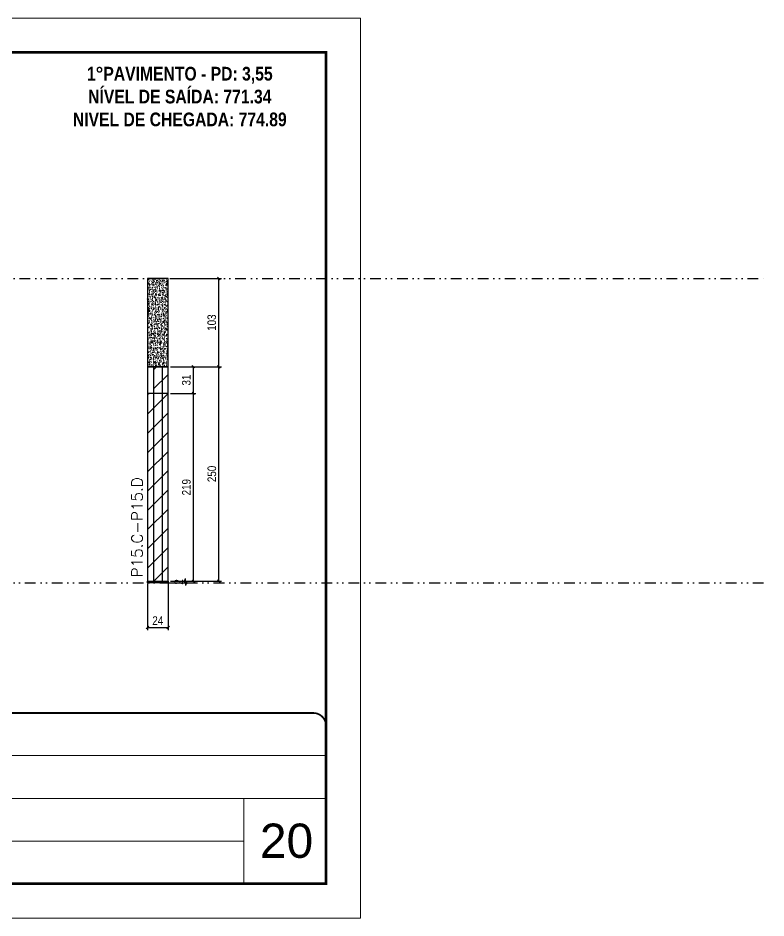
# Model space of a CAD drawing. Extents: x 13770 to 23315, y 867 to 16997.
# Drawn here: x 20240 to 21113, y 11204 to 12254 of the extents above; entities that cross this region are included whole.
import ezdxf

# ---------------------------------------------------------------- set-up
doc = ezdxf.new("R2010")
doc.units = 0
for name, pattern in [('CONTINUO', [0]), ('DASHED', [0.75, 0.5, -0.25]), ('DIVIDE2', [0.625, 0.25, -0.125, 0, -0.125, 0, -0.125])]:
    doc.linetypes.add(name, pattern=pattern)
for name, color, linetype, lineweight in [('CARIMBO', 255, 'Continuous', 9), ('Folhas', 255, 'Continuous', 9), ('Hachura', 251, 'Continuous', 9), ('SARRAFO DE PRESSAO', 251, 'DASHED', 9), ('Texto Seção', 7, 'Continuous', 15)]:
    doc.layers.add(name, color=color, linetype=linetype, lineweight=lineweight)
for name, color, linetype in [('COTA', 241, 'Continuous'), ('NOMENCLATURA', 7, 'Continuous'), ('Nível', 160, 'Continuous'), ('Painéis', 200, 'Continuous'), ('SARR_2.2x7', 40, 'Continuous')]:
    doc.layers.add(name, color=color, linetype=linetype)
doc.styles.add('ARIAL', font='arial.ttf')
doc.styles.add('COTA TECNICA', font='techl___.ttf', dxfattribs={"height": 10})
doc.styles.add('COTA TECNICA-50', font='techl___.ttf', dxfattribs={"height": 10})
doc.styles.add('REGUA-120', font='ROMANS.shx', dxfattribs={"height": 15})
doc.styles.add('ROMANC', font='techb___.ttf', dxfattribs={"height": 2.5})
doc.styles.add('Tecnologia', font='')
doc.styles.get('Tecnologia').set_extended_font_data('Forgotten Futurist')
doc.dimstyles.new('COTA PAINEL-50', dxfattribs={"dimtxt": 10, "dimasz": 3, "dimexe": 3, "dimexo": 3, "dimgap": 3, "dimtad": 1, "dimdec": 1, "dimzin": 12, "dimdsep": 46, "dimtxsty": 'COTA TECNICA-50', "dimblk1": 'OBLIQUE', "dimblk2": 'OBLIQUE', "dimsah": 1, "dimcen": 0.9, "dimclrd": 4, "dimclre": 4, "dimclrt": 240, "dimadec": 1, "dimazin": 3, "dimtfac": 1, "dimtdec": 1, "dimtmove": 0, "dimatfit": 3, "dimfxl": 1, "dimtolj": 1, "dimtzin": 12, "dimarcsym": 0})
doc.dimstyles.new('PAINEL', dxfattribs={"dimtxt": 10, "dimasz": 3, "dimexe": 3, "dimexo": 3, "dimgap": 3, "dimtad": 1, "dimdec": 1, "dimzin": 12, "dimdsep": 46, "dimtxsty": 'COTA TECNICA', "dimblk1": 'OBLIQUE', "dimblk2": 'OBLIQUE', "dimsah": 1, "dimcen": 0.9, "dimclrd": 4, "dimclre": 4, "dimclrt": 240, "dimadec": 1, "dimazin": 3, "dimtfac": 1, "dimtdec": 1, "dimtmove": 0, "dimatfit": 3, "dimfxl": 1, "dimtolj": 1, "dimtzin": 12, "dimarcsym": 0})

# ---------------------------------------------------------------- blocks, each defined once
blk = doc.blocks.new('9999999999')
at = {"color": 30, "linetype": 'CONTINUO'}
for p, q in [((98564.6, 34230.2), (98564.6, 34429.4)), ((98564.6, 34379.6), (99584, 34379.6)), ((98564.6, 34329.8), (99488, 34329.8)), ((99584, 34329.8), (99488, 34329.8)), ((99488, 34329.8), (99488, 34230.2)), ((98564.6, 34280), (99488, 34280))]:
    blk.add_line(p, q, dxfattribs=at)
at = {"color": 30, "linetype": 'CONTINUO', "const_width": 2}
blk.add_lwpolyline([(99584, 34230.2), (99584, 34414.4, 0.414214), (99569, 34429.4), (98229, 34429.4, 0.414214), (98214, 34414.4), (98214, 34245.2, 0.414214), (98229, 34230.2), (99584, 34230.2)], format="xyb", dxfattribs=at)
at = {"layer": 'Folhas'}
blk.add_lwpolyline([(98139, 34190.2), (99624, 34190.2), (99624, 35240.2), (98139, 35240.2)], close=True, dxfattribs=at)
at = {"layer": 'Folhas', "color": 30, "const_width": 3}
blk.add_lwpolyline([(98214, 34230.2), (99584, 34230.2), (99584, 35200.2), (98214, 35200.2)], close=True, dxfattribs=at)
at = {"color": 7, "linetype": 'Continuous', "ltscale": 5, "style": 'ARIAL'}
for s, height, p in [('SCHWARTZ', 15.48, (98837.7, 34393.1)), ('GWT', 15.48, (98837.7, 34343.3)), ('1°PAVIMENTO', 15.483, (98837.7, 34293.5)), ('NOVA SISTEMAS CONSTRUTIVOS', 11.059, (98263.2, 34267.2)), ('PILARES', 15.48, (98837.7, 34243.7))]:
    blk.add_text(s, height=height, dxfattribs=at).set_placement(p)
at = {"layer": 'Folhas', "color": 7, "style": 'Tecnologia', "width": 1.5}
for s, p in [('CLIENTE:', (98573.7, 34397.2)), ('OBRA:', (98573.7, 34347.3)), ('PAVIMENTO:', (98573.7, 34297.5)), ('PROJETO:', (98573.7, 34247.7))]:
    blk.add_text(s, height=14, dxfattribs=at).set_placement(p)
blk = doc.blocks.new('_Oblique')
at = {"color": 0, "linetype": 'ByBlock', "lineweight": -2}
blk.add_line((-0.5, -0.5), (0.5, 0.5), dxfattribs=at)
blk = doc.blocks.new('*D489')
at = {"layer": 'COTA', "color": 4, "lineweight": -2, "transparency": 16777216}
for p, q in [((20418.2, 11950.3), (20477.4, 11950.3)), ((20474.4, 11847.3), (20474.4, 11950.3)), ((20418.2, 11847.3), (20477.4, 11847.3))]:
    blk.add_line(p, q, dxfattribs=at)
at = {"layer": 'Defpoints', "color": 0, "transparency": 16777216}
for p in [(20415.2, 11950.3), (20474.4, 11950.3), (20415.2, 11847.3)]:
    blk.add_point(p, dxfattribs=at)
at = {"layer": 'COTA', "color": 4, "lineweight": -2, "transparency": 16777216, "xscale": 3, "yscale": 3, "zscale": 3}
for p, rotation in [((20474.4, 11950.3), 90), ((20474.4, 11847.3), 270)]:
    blk.add_blockref('_Oblique', p, dxfattribs=dict(at, rotation=rotation))
at = {"layer": 'COTA', "color": 240, "transparency": 16777216, "insert": (20466.2, 11898.8), "char_height": 10, "attachment_point": 5, "rotation": 90, "style": 'COTA TECNICA'}
blk.add_mtext('\\A1;103', dxfattribs=at)
blk = doc.blocks.new('*D490')
at = {"layer": 'COTA', "color": 4, "lineweight": -2, "transparency": 16777216}
for p, q in [((20391.2, 11594.3), (20391.2, 11540.1)), ((20415.2, 11594.3), (20415.2, 11540.1)), ((20391.2, 11543.1), (20415.2, 11543.1))]:
    blk.add_line(p, q, dxfattribs=at)
at = {"layer": 'Defpoints', "color": 0, "transparency": 16777216}
for p in [(20391.2, 11597.3), (20415.2, 11597.3), (20415.2, 11543.1)]:
    blk.add_point(p, dxfattribs=at)
at = {"layer": 'COTA', "color": 4, "lineweight": -2, "transparency": 16777216, "xscale": 3, "yscale": 3, "zscale": 3, "rotation": 180}
blk.add_blockref('_Oblique', (20391.2, 11543.1), dxfattribs=at)
at = {"layer": 'COTA', "color": 4, "lineweight": -2, "transparency": 16777216, "xscale": 3, "yscale": 3, "zscale": 3}
blk.add_blockref('_Oblique', (20415.2, 11543.1), dxfattribs=at)
at = {"layer": 'COTA', "color": 240, "transparency": 16777216, "insert": (20403.2, 11551.2), "char_height": 10, "attachment_point": 5, "style": 'COTA TECNICA'}
blk.add_mtext('\\A1;24', dxfattribs=at)
blk = doc.blocks.new('*D491')
at = {"layer": 'COTA', "color": 4, "lineweight": -2, "transparency": 16777216}
for p, q in [((20418.2, 11816.3), (20447.7, 11816.3)), ((20444.7, 11597.3), (20444.7, 11816.3)), ((20418.2, 11597.3), (20447.7, 11597.3))]:
    blk.add_line(p, q, dxfattribs=at)
at = {"layer": 'Defpoints', "color": 0, "transparency": 16777216}
for p in [(20415.2, 11816.3), (20444.7, 11816.3), (20415.2, 11597.3)]:
    blk.add_point(p, dxfattribs=at)
at = {"layer": 'COTA', "color": 4, "lineweight": -2, "transparency": 16777216, "xscale": 3, "yscale": 3, "zscale": 3}
for p, rotation in [((20444.7, 11816.3), 90), ((20444.7, 11597.3), 270)]:
    blk.add_blockref('_Oblique', p, dxfattribs=dict(at, rotation=rotation))
at = {"layer": 'COTA', "color": 240, "transparency": 16777216, "insert": (20436.6, 11706.8), "char_height": 10, "attachment_point": 5, "rotation": 90, "style": 'COTA TECNICA'}
blk.add_mtext('\\A1;219', dxfattribs=at)
blk = doc.blocks.new('*D492')
at = {"layer": 'COTA', "color": 4, "lineweight": -2, "transparency": 16777216}
for p, q in [((20418.2, 11847.3), (20447.7, 11847.3)), ((20444.7, 11816.3), (20444.7, 11847.3)), ((20418.2, 11816.3), (20447.7, 11816.3))]:
    blk.add_line(p, q, dxfattribs=at)
at = {"layer": 'Defpoints', "color": 0, "transparency": 16777216}
for p in [(20415.2, 11847.3), (20444.7, 11847.3), (20415.2, 11816.3)]:
    blk.add_point(p, dxfattribs=at)
at = {"layer": 'COTA', "color": 4, "lineweight": -2, "transparency": 16777216, "xscale": 3, "yscale": 3, "zscale": 3}
for p, rotation in [((20444.7, 11847.3), 90), ((20444.7, 11816.3), 270)]:
    blk.add_blockref('_Oblique', p, dxfattribs=dict(at, rotation=rotation))
at = {"layer": 'COTA', "color": 240, "transparency": 16777216, "insert": (20436.5, 11831.8), "char_height": 10, "attachment_point": 5, "rotation": 90, "style": 'COTA TECNICA'}
blk.add_mtext('\\A1;31', dxfattribs=at)
blk = doc.blocks.new('*D493')
at = {"layer": 'COTA', "color": 4, "lineweight": -2, "transparency": 16777216}
for p, q in [((20418.2, 11847.3), (20477.4, 11847.3)), ((20474.4, 11597.3), (20474.4, 11847.3)), ((20418.2, 11597.3), (20477.4, 11597.3))]:
    blk.add_line(p, q, dxfattribs=at)
at = {"layer": 'Defpoints', "color": 0, "transparency": 16777216}
for p in [(20415.2, 11847.3), (20474.4, 11847.3), (20415.2, 11597.3)]:
    blk.add_point(p, dxfattribs=at)
at = {"layer": 'COTA', "color": 4, "lineweight": -2, "transparency": 16777216, "xscale": 3, "yscale": 3, "zscale": 3}
for p, rotation in [((20474.4, 11847.3), 90), ((20474.4, 11597.3), 270)]:
    blk.add_blockref('_Oblique', p, dxfattribs=dict(at, rotation=rotation))
at = {"layer": 'COTA', "color": 240, "transparency": 16777216, "insert": (20466.3, 11722.3), "char_height": 10, "attachment_point": 5, "rotation": 90, "style": 'COTA TECNICA'}
blk.add_mtext('\\A1;250', dxfattribs=at)
blk = doc.blocks.new('*D494')
at = {"layer": 'COTA', "color": 4, "lineweight": -2, "transparency": 16777216}
for p, q in [((20418.2, 11597.3), (20438.6, 11597.3)), ((20418.2, 11595.3), (20438.6, 11595.3)), ((20435.6, 11597.3), (20435.6, 11600.3)), ((20435.6, 11595.3), (20435.6, 11597.3)), ((20435.6, 11595.3), (20435.6, 11592.3))]:
    blk.add_line(p, q, dxfattribs=at)
at = {"layer": 'Defpoints', "color": 0, "transparency": 16777216}
for p in [(20415.2, 11597.3), (20415.2, 11595.3), (20435.6, 11597.3)]:
    blk.add_point(p, dxfattribs=at)
at = {"layer": 'COTA', "color": 4, "lineweight": -2, "transparency": 16777216, "xscale": 3, "yscale": 3, "zscale": 3}
for p, rotation in [((20435.6, 11597.3), 270), ((20435.6, 11595.3), 90)]:
    blk.add_blockref('_Oblique', p, dxfattribs=dict(at, rotation=rotation))
at = {"layer": 'COTA', "color": 240, "transparency": 16777216, "insert": (20427.6, 11596.3), "char_height": 10, "attachment_point": 5, "rotation": 90, "style": 'COTA TECNICA-50'}
blk.add_mtext('\\A1;2', dxfattribs=at)

msp = doc.modelspace()

# ---------------------------------------------------------------- hatches: boundary and pattern name
at = {"layer": 'COTA'}
h = msp.add_hatch(dxfattribs=at)
h.set_pattern_fill('AR-CONC', color=256, scale=0.03)
h.set_pattern_definition([(50, (145.8496, 0), (5.4655401, -0.4781726), [0.5715, -6.2865]), (355, (145.8496, 0), (-1.0573026, 5.7317054), [0.4572, -5.0292175]), (100.451445, (146.305, -0.04), (4.4082374, 5.2535326), [0.4857003, -5.3427073]), (46.1842, (145.8496, 1.524), (8.1323712, -1.2612698), [0.85725, -9.42975]), (96.635558, (146.527, 1.419), (7.122124, 7.4227837), [0.7285507, -8.0140682]), (351.18415, (145.8496, 1.524), (7.122124, 7.4227837), [0.685799, -7.543792]), (21, (146.6116, 1.143), (4.5484317, -3.06795595), [0.5715, -6.2865]), (326, (146.6116, 1.143), (1.8540609, 5.525639), [0.4572, -5.0292]), (71.451445, (146.9906, 0.8873), (6.4024926, 2.4576831), [0.4857003, -5.3426981]), (37.5, (145.8496, 0), (0.0926581, 2.53665117), [0, -4.96824, 0, -5.1054, 0, -5.04825]), (7.5, (145.8496, 0), (2.00458988, 3.00541724), [0, -2.91084, 0, -4.85394, 0, -1.92405]), (327.5, (144.1503, 0), (4.06771786, -0.17186232), [0, -1.905, 0, -5.9436, 0, -7.8867]), (317.5, (143.3883, 0), (4.44387544, 0.76279473), [0, -2.4765, 0, -3.94716, 0, -5.6007])])
h.paths.add_polyline_path([(20415.2, 11950.3), (20391.2, 11950.3), (20391.2, 11847.3), (20415.2, 11847.3)])
at = {"layer": 'Hachura', "linetype": 'ByBlock'}
h = msp.add_hatch(dxfattribs=at)
h.set_pattern_fill('ANSI31', color=256, scale=5)
h.set_pattern_definition([(45, (112.861, 0), (-11.22532, 11.22532), [])])
h.paths.add_polyline_path([(20415.2, 11816.3), (20408.2, 11816.3), (20408.2, 11597.3), (20415.2, 11597.3)])
h.paths.add_polyline_path([(20408.2, 11816.3), (20415.2, 11816.3), (20415.2, 11847.3), (20408.2, 11847.3)])
h.paths.add_polyline_path([(20408.2, 11847.3), (20398.2, 11847.3), (20398.2, 11816.3), (20408.2, 11816.3)])
h.paths.add_polyline_path([(20391.2, 11597.3), (20398.2, 11597.3), (20398.2, 11816.3), (20391.2, 11816.3)])
h.paths.add_polyline_path([(20408.2, 11816.3), (20398.2, 11816.3), (20398.2, 11597.3), (20408.2, 11597.3)])

# ---------------------------------------------------------------- linework, layer by layer
at = {"layer": 'COTA', "linetype": 'ByBlock'}
msp.add_lwpolyline([(20391.2, 11847.3), (20415.2, 11847.3), (20415.2, 11950.3), (20391.2, 11950.3)], close=True, dxfattribs=at)
at = {"layer": 'Nível', "color": 4, "linetype": 'DIVIDE2', "ltscale": 50}
for p, q in [((16468.02, 11950.3), (21112.79, 11950.3)), ((13769.54, 11595.3), (21112.79, 11595.3))]:
    msp.add_line(p, q, dxfattribs=at)
at = {"layer": 'Painéis'}
msp.add_line((20415.2, 11816.3), (20391.2, 11816.3), dxfattribs=at)
for points in [[(20391.2, 11597.3), (20415.2, 11597.3), (20415.2, 11847.3), (20391.2, 11847.3)], [(20391.2, 11597.3), (20415.2, 11597.3), (20415.2, 11595.3), (20391.2, 11595.3)]]:
    msp.add_lwpolyline(points, close=True, dxfattribs=at)
at = {"layer": 'SARR_2.2x7'}
for p, q in [((20398.2, 11847.3), (20398.2, 11597.3)), ((20408.2, 11847.3), (20408.2, 11597.3))]:
    msp.add_line(p, q, dxfattribs=at)

# ---------------------------------------------------------------- block references
at = {"layer": 'SARRAFO DE PRESSAO', "color": 6, "linetype": 'ByBlock'}
msp.add_blockref('9999999999', (-78984.48, -22985.99), dxfattribs=at)

# ---------------------------------------------------------------- texts
at = {"layer": 'CARIMBO', "style": 'ARIAL'}
msp.add_text('20', height=40, dxfattribs=at).set_placement((20522.36, 11274.36))
at = {"layer": 'NOMENCLATURA', "color": 2, "insert": (20428.88, 12197.25), "char_height": 16, "attachment_point": 2, "style": 'ROMANC'}
msp.add_mtext_dynamic_manual_height_columns('1°PAVIMENTO - PD: 3,55\\PNÍVEL DE SAÍDA: 771.34\\PNIVEL DE CHEGADA: 774.89', width=376.0554, gutter_width=1, heights=[0], dxfattribs=at)
at = {"layer": 'Texto Seção', "insert": (20372.53, 11601.45), "char_height": 13, "width": 285.3299, "attachment_point": 1, "rotation": 90, "style": 'REGUA-120'}
msp.add_mtext('P15.C-P15.D', dxfattribs=at)

# ---------------------------------------------------------------- dimensions: what is measured, and where the dimension line sits
at = {"layer": 'COTA'}
for base, p1, p2, picture, middle in [((20474.39, 11950.3), (20415.2, 11847.3), (20415.2, 11950.3), '*D489', (20466.17, 11898.8)), ((20444.72, 11847.3), (20415.2, 11816.3), (20415.2, 11847.3), '*D492', (20436.5, 11831.8)), ((20474.39, 11847.3), (20415.2, 11597.3), (20415.2, 11847.3), '*D493', (20466.28, 11722.3)), ((20444.72, 11816.3), (20415.2, 11597.3), (20415.2, 11816.3), '*D491', (20436.64, 11706.8))]:
    dim = msp.add_linear_dim(base=base, p1=p1, p2=p2, angle=90, dimstyle='PAINEL', override={"dimarcsym": 2}, dxfattribs=at)
    dim.commit()
    dim.dimension.update_dxf_attribs({"geometry": picture, "text_midpoint": middle})
dim = msp.add_linear_dim(base=(20415.2, 11543.13), p1=(20391.2, 11597.3), p2=(20415.2, 11597.3), dimstyle='PAINEL', override={"dimarcsym": 2}, dxfattribs=at)
dim.commit()
dim.dimension.update_dxf_attribs({"geometry": '*D490', "text_midpoint": (20403.2, 11551.2)})
dim = msp.add_linear_dim(base=(20435.55, 11597.3), p1=(20415.2, 11595.3), p2=(20415.2, 11597.3), angle=90, dimstyle='COTA PAINEL-50', dxfattribs=at)
dim.commit()
dim.dimension.update_dxf_attribs({"geometry": '*D494', "text_midpoint": (20435.55, 11596.3), "dimtype": 160})

doc.saveas('drawing.dxf')
